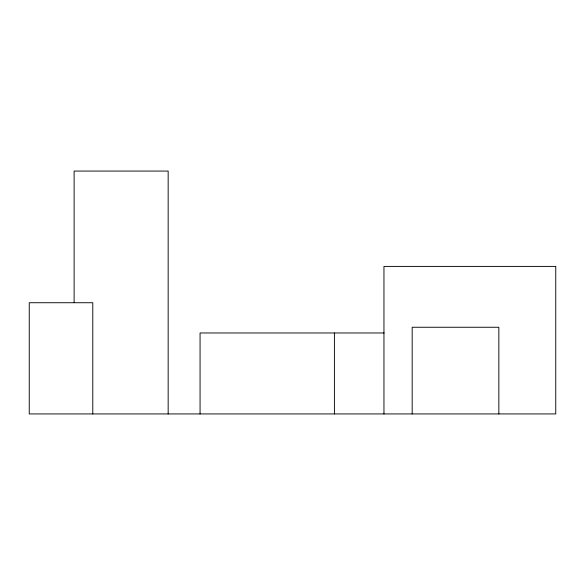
<?xml version="1.0" encoding="UTF-8"?>
<svg xmlns="http://www.w3.org/2000/svg" width="585" height="585" viewBox="0 0 585 585"><rect width="100%" height="100%" fill="white"/><g stroke="black" fill="none" stroke-linecap="round" stroke-linejoin="round"><path stroke-width="0.88" d="M384.104 332.975L200.063 332.975L200.063 413.931M498.851 413.931L498.851 327.256L412.176 327.256L412.176 413.931M383.957 413.931L383.957 266.409L555.75 266.409L555.75 413.931L29.25 413.931L29.25 302.73L92.781 302.73L92.781 413.931M334.408 332.975L334.408 413.931M168.158 413.931L168.158 171.069L74.12 171.069L74.12 302.54"/></g></svg>
